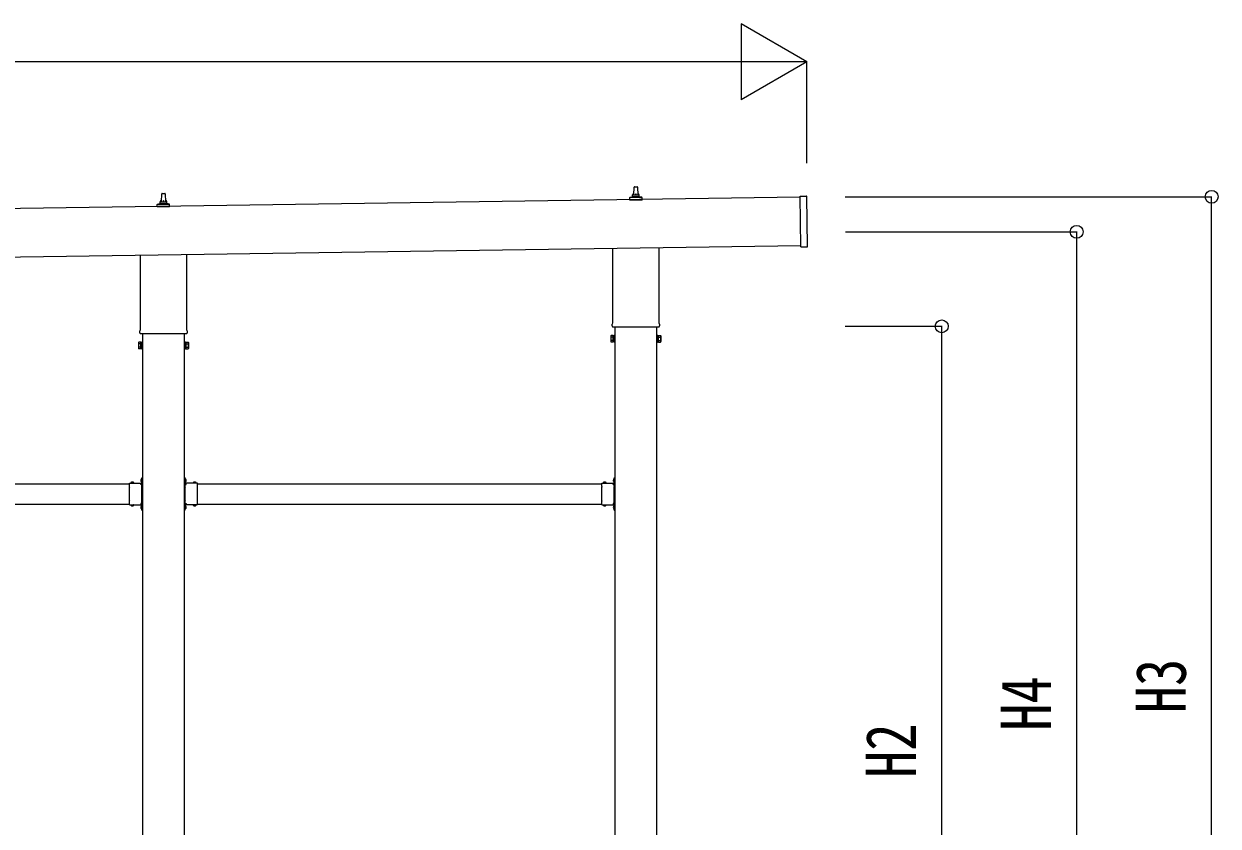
# Model space of a CAD drawing. Units: millimetres, scale not verified. Extents: x -18922 to 18922, y -13365 to 13365.
# Drawn here: x 1025 to 4565, y -4724 to -2346 of the extents above; entities that cross this region are included whole.
import ezdxf
from ezdxf.enums import TextEntityAlignment as Align

# ---------------------------------------------------------------- set-up
doc = ezdxf.new("R2010")
doc.units = ezdxf.units.MM
doc.header["$LTSCALE"] = 50
for name, color, linetype in [('0-5_YKK_13', 4, 'Continuous'), ('0-6_YKK_A1', 4, 'Continuous'), ('0-7_YKK_D', 6, 'Continuous')]:
    doc.layers.add(name, color=color, linetype=linetype)
doc.styles.add('ＭＳ ゴシック', font='')
doc.styles.get('ＭＳ ゴシック').set_extended_font_data('MS Gothic')

msp = doc.modelspace()

# ---------------------------------------------------------------- linework, layer by layer
at = {"layer": '0-5_YKK_13'}
for p, q in [((2833.09, -2853.23), (2833.82, -2829.71)), ((2834.82, -2828.73), (2843.36, -2828.73)), ((2844.36, -2829.71), (2845.09, -2853.23)), ((1433.09, -2873.23), (1433.82, -2849.71)), ((1434.82, -2848.73), (1443.36, -2848.73)), ((1444.36, -2849.71), (1445.09, -2873.23)), ((2820.84, -2868.73), (2820.84, -2861.02)), ((2821.22, -2860.23), (2856.96, -2860.23)), ((2821.6, -2860.05), (2828.32, -2858.42)), ((2828.71, -2858.23), (2849.47, -2858.23)), ((2829.09, -2857.45), (2829.09, -2853.23)), ((2830.09, -2853.23), (2848.09, -2853.23)), ((2849.09, -2857.45), (2849.09, -2853.23)), ((2856.57, -2860.05), (2849.85, -2858.42)), ((2857.34, -2868.73), (2857.34, -2861.02)), ((3325.92, -2857.16), (3344.92, -2856.89)), ((3328.07, -3007.14), (3325.92, -2857.16)), ((3348.05, -3005.86), (3345.93, -2857.87)), ((1420.84, -2888.73), (1420.84, -2881.02)), ((1457.34, -2888.73), (1420.84, -2888.73)), ((1421.22, -2880.23), (1456.96, -2880.23)), ((1421.6, -2880.05), (1428.32, -2878.42)), ((1428.71, -2878.23), (1449.47, -2878.23)), ((1429.09, -2877.45), (1429.09, -2873.23)), ((1430.09, -2873.23), (1448.09, -2873.23)), ((1449.09, -2877.45), (1449.09, -2873.23)), ((1456.57, -2880.05), (1449.85, -2878.42)), ((1457.34, -2888.73), (1457.34, -2881.02)), ((2857.34, -2868.73), (2820.84, -2868.73)), ((3328.07, -3007.14), (3347.06, -3006.87)), ((1370.79, -3252.72), (1370.79, -3032.07)), ((1507.39, -3030.12), (1507.39, -3252.72)), ((2770.79, -3232.72), (2770.79, -3012.07)), ((2907.39, -3010.12), (2907.39, -3232.72)), ((1369.09, -3261.5), (1369.09, -3256)), ((1509.09, -3256), (1509.09, -3261.5)), ((2769.09, -3241.5), (2769.09, -3236)), ((2907.03, -3245), (2771.15, -3245)), ((2909.09, -3236), (2909.09, -3241.5)), ((1365.09, -3291), (1365.85, -3289.68)), ((1365.09, -3291), (1365.09, -3308)), ((1507.03, -3265), (1371.15, -3265)), ((1513.09, -3291), (1512.33, -3289.68)), ((1513.09, -3291), (1513.09, -3308)), ((2765.09, -3271), (2765.85, -3269.68)), ((2765.09, -3271), (2765.09, -3288)), ((2765.09, -3288), (2765.85, -3289.31)), ((2772.09, -3274.59), (2765.85, -3274.59)), ((2772.09, -3284.4), (2765.85, -3284.4)), ((2772.09, -3289.31), (2765.85, -3289.31)), ((2774.59, -3288.7), (2772.09, -3288.7)), ((2903.59, -3288.7), (2906.09, -3288.7)), ((2906.09, -3274.59), (2912.33, -3274.59)), ((2906.09, -3284.4), (2912.33, -3284.4)), ((2906.09, -3289.31), (2912.33, -3289.31)), ((2913.09, -3271), (2912.33, -3269.68)), ((2913.09, -3288), (2912.33, -3289.31)), ((2913.09, -3271), (2913.09, -3288)), ((1365.09, -3308), (1365.85, -3309.31)), ((1372.09, -3294.59), (1365.85, -3294.59)), ((1372.09, -3304.4), (1365.85, -3304.4)), ((1372.09, -3309.31), (1365.85, -3309.31)), ((1374.59, -3308.7), (1372.09, -3308.7)), ((1503.59, -3308.7), (1506.09, -3308.7)), ((1506.09, -3294.59), (1512.33, -3294.59)), ((1506.09, -3304.4), (1512.33, -3304.4)), ((1506.09, -3309.31), (1512.33, -3309.31)), ((1513.09, -3308), (1512.33, -3309.31)), ((1338.59, -3717.78), (1338.59, -3707.4)), ((1338.59, -3707.4), (1374.99, -3707.4)), ((1341.85, -3706.53), (1341.85, -3706.7)), ((1342.55, -3707.4), (1350.62, -3707.4)), ((1345.46, -3707.4), (1344.14, -3704.74)), ((1347.71, -3707.4), (1349.04, -3704.74)), ((1351.32, -3706.53), (1351.32, -3706.7)), ((1370.89, -3699.5), (1376.59, -3699.5)), ((1374.59, -3709), (1371.59, -3709)), ((1374.99, -3698.37), (1372.33, -3697.05)), ((1374.99, -3700.62), (1372.33, -3701.95)), ((1374.13, -3694.76), (1374.29, -3694.76)), ((1374.13, -3704.23), (1374.29, -3704.23)), ((1374.59, -3717.78), (1374.59, -3711)), ((1374.99, -3692), (1376.59, -3692)), ((1374.99, -3708.95), (1374.99, -3692)), ((1374.99, -3695.46), (1374.99, -3703.53)), ((1376.59, -3696.5), (1374.99, -3696.5)), ((1374.99, -3697.5), (1376.59, -3697.5)), ((1374.99, -3701.5), (1376.59, -3701.5)), ((1376.59, -3702.5), (1374.99, -3702.5)), ((1503.19, -3692), (1501.59, -3692)), ((1501.59, -3696.5), (1503.19, -3696.5)), ((1503.19, -3697.5), (1501.59, -3697.5)), ((1507.29, -3699.5), (1501.59, -3699.5)), ((1503.19, -3701.5), (1501.59, -3701.5)), ((1501.59, -3702.5), (1503.19, -3702.5)), ((1503.19, -3708.95), (1503.19, -3692)), ((1503.19, -3695.46), (1503.19, -3703.53)), ((1503.19, -3698.37), (1505.85, -3697.05)), ((1503.19, -3700.62), (1505.85, -3701.95)), ((1539.59, -3707.4), (1503.19, -3707.4)), ((1503.59, -3709), (1506.59, -3709)), ((1503.59, -3717.78), (1503.59, -3711)), ((1504.05, -3694.76), (1503.89, -3694.76)), ((1504.05, -3704.23), (1503.89, -3704.23)), ((1526.85, -3706.53), (1526.85, -3706.7)), ((1535.62, -3707.4), (1527.55, -3707.4)), ((1530.46, -3707.4), (1529.14, -3704.74)), ((1532.71, -3707.4), (1534.04, -3704.74)), ((1536.32, -3706.53), (1536.32, -3706.7)), ((1539.59, -3717.78), (1539.59, -3707.4)), ((2738.59, -3717.78), (2738.59, -3707.4)), ((2738.59, -3707.4), (2774.99, -3707.4)), ((2741.85, -3706.53), (2741.85, -3706.7)), ((2742.55, -3707.4), (2750.62, -3707.4)), ((2745.46, -3707.4), (2744.14, -3704.74)), ((2747.71, -3707.4), (2749.04, -3704.74)), ((2751.32, -3706.53), (2751.32, -3706.7)), ((2770.89, -3699.5), (2776.59, -3699.5)), ((2774.59, -3709), (2771.59, -3709)), ((2774.99, -3698.37), (2772.33, -3697.05)), ((2774.99, -3700.62), (2772.33, -3701.95)), ((2774.13, -3694.76), (2774.29, -3694.76)), ((2774.13, -3704.23), (2774.29, -3704.23)), ((2774.59, -3717.78), (2774.59, -3711)), ((2774.99, -3692), (2776.59, -3692)), ((2774.99, -3708.95), (2774.99, -3692)), ((2774.99, -3695.46), (2774.99, -3703.53)), ((2776.59, -3696.5), (2774.99, -3696.5)), ((2774.99, -3697.5), (2776.59, -3697.5)), ((2774.99, -3701.5), (2776.59, -3701.5)), ((2776.59, -3702.5), (2774.99, -3702.5)), ((1338.59, -3759.78), (1338.59, -3719.21)), ((1374.59, -3759.78), (1374.59, -3719.21)), ((1503.59, -3759.78), (1503.59, -3719.21)), ((1539.59, -3759.78), (1539.59, -3719.21)), ((2738.59, -3759.78), (2738.59, -3719.21)), ((2774.59, -3759.78), (2774.59, -3719.21)), ((1338.59, -3771.6), (1338.59, -3761.21)), ((1338.59, -3771.6), (1374.99, -3771.6)), ((1341.85, -3772.46), (1341.85, -3772.3)), ((1342.55, -3771.6), (1350.62, -3771.6)), ((1345.46, -3771.6), (1344.14, -3774.25)), ((1347.71, -3771.6), (1349.04, -3774.25)), ((1351.32, -3772.46), (1351.32, -3772.3)), ((1371.59, -3770), (1374.59, -3770)), ((1374.99, -3778.37), (1372.33, -3777.05)), ((1374.99, -3780.62), (1372.33, -3781.95)), ((1374.13, -3774.76), (1374.29, -3774.76)), ((1374.13, -3784.23), (1374.29, -3784.23)), ((1374.59, -3768), (1374.59, -3761.21)), ((1374.99, -3787), (1374.99, -3770.04)), ((1374.99, -3775.46), (1374.99, -3783.53)), ((1374.99, -3777.5), (1376.59, -3777.5)), ((1374.99, -3781.5), (1376.59, -3781.5)), ((1374.99, -3787), (1376.59, -3787)), ((1503.19, -3777.5), (1501.59, -3777.5)), ((1503.19, -3781.5), (1501.59, -3781.5)), ((1503.19, -3787), (1501.59, -3787)), ((1503.19, -3787), (1503.19, -3770.04)), ((1539.59, -3771.6), (1503.19, -3771.6)), ((1503.19, -3775.46), (1503.19, -3783.53)), ((1503.19, -3778.37), (1505.85, -3777.05)), ((1503.19, -3780.62), (1505.85, -3781.95)), ((1503.59, -3768), (1503.59, -3761.21)), ((1506.59, -3770), (1503.59, -3770)), ((1504.05, -3774.76), (1503.89, -3774.76)), ((1504.05, -3784.23), (1503.89, -3784.23)), ((1526.85, -3772.46), (1526.85, -3772.3)), ((1535.62, -3771.6), (1527.55, -3771.6)), ((1530.46, -3771.6), (1529.14, -3774.25)), ((1532.71, -3771.6), (1534.04, -3774.25)), ((1536.32, -3772.46), (1536.32, -3772.3)), ((1539.59, -3771.6), (1539.59, -3761.21)), ((2738.59, -3771.6), (2738.59, -3761.21)), ((2738.59, -3771.6), (2774.99, -3771.6)), ((2741.85, -3772.46), (2741.85, -3772.3)), ((2742.55, -3771.6), (2750.62, -3771.6)), ((2745.46, -3771.6), (2744.14, -3774.25)), ((2747.71, -3771.6), (2749.04, -3774.25)), ((2751.32, -3772.46), (2751.32, -3772.3)), ((2771.59, -3770), (2774.59, -3770)), ((2774.99, -3778.37), (2772.33, -3777.05)), ((2774.99, -3780.62), (2772.33, -3781.95)), ((2774.13, -3774.76), (2774.29, -3774.76)), ((2774.13, -3784.23), (2774.29, -3784.23)), ((2774.59, -3768), (2774.59, -3761.21)), ((2774.99, -3787), (2774.99, -3770.04)), ((2774.99, -3775.46), (2774.99, -3783.53)), ((2774.99, -3777.5), (2776.59, -3777.5)), ((2774.99, -3781.5), (2776.59, -3781.5)), ((2774.99, -3787), (2776.59, -3787))]:
    msp.add_line(p, q, dxfattribs=at)
for points in [[(1372.09, -3309.31), (1372.09, -3289.68), (1365.85, -3289.68)], [(1372.09, -3308.7), (1372.09, -3290.3), (1374.59, -3290.3)], [(1506.09, -3308.7), (1506.09, -3290.3), (1503.59, -3290.3)], [(1506.09, -3309.31), (1506.09, -3289.68), (1512.33, -3289.68)], [(2772.09, -3289.31), (2772.09, -3269.68), (2765.85, -3269.68)], [(2772.09, -3288.7), (2772.09, -3270.3), (2774.59, -3270.3)], [(2906.09, -3288.7), (2906.09, -3270.3), (2903.59, -3270.3)], [(2906.09, -3289.31), (2906.09, -3269.68), (2912.33, -3269.68)], [(1374.59, -3711), (1371.59, -3711), (1371.59, -3707.4)], [(1376.59, -3707), (1376.59, -3701), (1376.59, -3698), (1376.59, -3692)], [(1501.59, -3707), (1501.59, -3701), (1501.59, -3698), (1501.59, -3692)], [(1503.59, -3711), (1506.59, -3711), (1506.59, -3707.4)], [(2774.59, -3711), (2771.59, -3711), (2771.59, -3707.4)], [(2776.59, -3707), (2776.59, -3701), (2776.59, -3698), (2776.59, -3692)], [(1374.59, -3768), (1371.59, -3768), (1371.59, -3771.6)], [(1376.59, -3787), (1376.59, -3781), (1376.59, -3778), (1376.59, -3772)], [(1501.59, -3787), (1501.59, -3781), (1501.59, -3778), (1501.59, -3772)], [(1503.59, -3768), (1506.59, -3768), (1506.59, -3771.6)], [(2774.59, -3768), (2771.59, -3768), (2771.59, -3771.6)], [(2776.59, -3787), (2776.59, -3781), (2776.59, -3778), (2776.59, -3772)]]:
    msp.add_lwpolyline(points, dxfattribs=at)
for points in [[(1374.59, -3310), (1374.59, -3289), (1376.59, -3289), (1376.59, -3310)], [(1503.59, -3310), (1503.59, -3289), (1501.59, -3289), (1501.59, -3310)], [(2774.59, -3290), (2774.59, -3269), (2776.59, -3269), (2776.59, -3290)], [(2903.59, -3290), (2903.59, -3269), (2901.59, -3269), (2901.59, -3290)]]:
    msp.add_lwpolyline(points, close=True, dxfattribs=at)
for centre, radius, start, end in [((2834.82, -2829.73), 1, 90, 178.60509), ((2843.36, -2829.73), 1, 1.39491, 90), ((1434.82, -2849.73), 1, 90, 178.60509), ((1443.36, -2849.73), 1, 1.39491, 90), ((2821.84, -2861.02), 1, 103.62699, 180), ((2828.09, -2857.45), 1, 283.62699, 0), ((2833.17, -2853.87), 4.13, 90, 171.17633), ((2830.09, -2854.23), 1, 90, 180), ((2842.42, -2853.23), 4.83, 133.60282, 180), ((2835.76, -2853.23), 4.83, 0, 46.39718), ((2845, -2853.87), 4.13, 8.82367, 90), ((2848.09, -2854.23), 1, 0, 90), ((2850.09, -2857.45), 1, 180, 256.37301), ((2856.34, -2861.02), 1, 0, 76.37301), ((3344.93, -2857.89), 1, 0.81845, 90.81845), ((1421.84, -2881.02), 1, 103.62699, 180), ((1428.09, -2877.45), 1, 283.62699, 0), ((1433.17, -2873.87), 4.13, 90, 171.17633), ((1430.09, -2874.23), 1, 90, 180), ((1442.42, -2873.23), 4.83, 133.60282, 180), ((1435.76, -2873.23), 4.83, 0, 46.39718), ((1445, -2873.87), 4.13, 8.82367, 90), ((1448.09, -2874.23), 1, 0, 90), ((1450.09, -2877.45), 1, 180, 256.37301), ((1456.34, -2881.02), 1, 0, 76.37301), ((3347.05, -3005.87), 1, 270.81845, 0.81845), ((1373.09, -3256), 4, 125.09963, 180), ((1505.09, -3256), 4, 0, 54.90037), ((2773.09, -3236), 4, 125.09963, 180), ((2773.09, -3241.5), 4, 180, 194.47751), ((2773.09, -3241.5), 4, 194.47751, 241.04498), ((2905.09, -3241.5), 4, 298.95502, 345.52249), ((2905.09, -3236), 4, 0, 54.90037), ((2905.09, -3241.5), 4, 345.52249, 0), ((1369.43, -3292.13), 4.34, 145.61575, 214.38425), ((1373.09, -3261.5), 4, 180, 194.47751), ((1373.09, -3261.5), 4, 194.47751, 241.04498), ((1505.09, -3261.5), 4, 298.95502, 345.52249), ((1505.09, -3261.5), 4, 345.52249, 0), ((1508.74, -3292.13), 4.34, 325.61575, 34.38425), ((2769.43, -3272.13), 4.34, 145.61575, 214.38425), ((2781.33, -3279.5), 16.24, 162.41205, 197.58795), ((2769.43, -3286.86), 4.34, 145.61575, 214.38425), ((2908.74, -3272.13), 4.34, 325.61575, 34.38425), ((2896.85, -3279.5), 16.24, 342.41205, 17.58795), ((2908.74, -3286.86), 4.34, 325.61575, 34.38425), ((1381.33, -3299.5), 16.24, 162.41205, 197.58795), ((1369.43, -3306.86), 4.34, 145.61575, 214.38425), ((1496.85, -3299.5), 16.24, 342.41205, 17.58795), ((1508.74, -3306.86), 4.34, 325.61575, 34.38425), ((1342.55, -3706.7), 0.7, 180, 270), ((1342.72, -3706.53), 0.862, 129.12355, 180), ((1346.59, -3711.3), 7, 90, 129.12355), ((1346.59, -3711.3), 7, 50.87645, 90), ((1350.62, -3706.7), 0.7, 270, 0), ((1350.46, -3706.53), 0.862, 0, 50.87645), ((1378.89, -3699.5), 7, 140.87645, 180), ((1378.89, -3699.5), 7, 180, 219.12355), ((1374.13, -3695.62), 0.862, 90, 140.87645), ((1374.13, -3703.37), 0.862, 219.12355, 270), ((1374.29, -3695.46), 0.7, 0, 90), ((1374.29, -3703.53), 0.7, 270, 0), ((1374.59, -3707), 2, 270, 0), ((1503.59, -3707), 2, 180, 270), ((1503.89, -3695.46), 0.7, 90, 180), ((1503.89, -3703.53), 0.7, 180, 270), ((1504.05, -3695.62), 0.862, 39.12355, 90), ((1504.05, -3703.37), 0.862, 270, 320.87645), ((1499.29, -3699.5), 7, 0, 39.12355), ((1499.29, -3699.5), 7, 320.87645, 0), ((1527.55, -3706.7), 0.7, 180, 270), ((1527.72, -3706.53), 0.862, 129.12355, 180), ((1531.59, -3711.3), 7, 90, 129.12355), ((1531.59, -3711.3), 7, 50.87645, 90), ((1535.62, -3706.7), 0.7, 270, 0), ((1535.46, -3706.53), 0.862, 0, 50.87645), ((2742.55, -3706.7), 0.7, 180, 270), ((2742.72, -3706.53), 0.862, 129.12355, 180), ((2746.59, -3711.3), 7, 90, 129.12355), ((2746.59, -3711.3), 7, 50.87645, 90), ((2750.62, -3706.7), 0.7, 270, 0), ((2750.46, -3706.53), 0.862, 0, 50.87645), ((2778.89, -3699.5), 7, 140.87645, 180), ((2778.89, -3699.5), 7, 180, 219.12355), ((2774.13, -3695.62), 0.862, 90, 140.87645), ((2774.13, -3703.37), 0.862, 219.12355, 270), ((2774.29, -3695.46), 0.7, 0, 90), ((2774.29, -3703.53), 0.7, 270, 0), ((2774.59, -3707), 2, 270, 0), ((1337.89, -3718.5), 1, 314.427, 45.573), ((1375.29, -3718.5), 1, 134.427, 225.573), ((1502.89, -3718.5), 1, 314.427, 45.573), ((1540.29, -3718.5), 1, 134.427, 225.573), ((2737.89, -3718.5), 1, 314.427, 45.573), ((2775.29, -3718.5), 1, 134.427, 225.573), ((1337.89, -3760.5), 1, 314.427, 45.573), ((1342.55, -3772.3), 0.7, 90, 180), ((1342.72, -3772.46), 0.862, 180, 230.87645), ((1346.59, -3767.7), 7, 230.87645, 270), ((1346.59, -3767.7), 7, 270, 309.12355), ((1350.62, -3772.3), 0.7, 0, 90), ((1350.46, -3772.46), 0.862, 309.12355, 0), ((1378.89, -3779.5), 7, 140.87645, 180), ((1378.89, -3779.5), 7, 180, 219.12355), ((1374.13, -3775.62), 0.862, 90, 140.87645), ((1374.13, -3783.37), 0.862, 219.12355, 270), ((1375.29, -3760.5), 1, 134.427, 225.573), ((1374.29, -3775.46), 0.7, 0, 90), ((1374.29, -3783.53), 0.7, 270, 0), ((1374.59, -3772), 2, 0, 90), ((1503.59, -3772), 2, 90, 180), ((1503.89, -3775.46), 0.7, 90, 180), ((1503.89, -3783.53), 0.7, 180, 270), ((1502.89, -3760.5), 1, 314.427, 45.573), ((1504.05, -3775.62), 0.862, 39.12355, 90), ((1504.05, -3783.37), 0.862, 270, 320.87645), ((1499.29, -3779.5), 7, 0, 39.12355), ((1499.29, -3779.5), 7, 320.87645, 0), ((1527.55, -3772.3), 0.7, 90, 180), ((1527.72, -3772.46), 0.862, 180, 230.87645), ((1531.59, -3767.7), 7, 230.87645, 270), ((1531.59, -3767.7), 7, 270, 309.12355), ((1535.62, -3772.3), 0.7, 0, 90), ((1535.46, -3772.46), 0.862, 309.12355, 0), ((1540.29, -3760.5), 1, 134.427, 225.573), ((2737.89, -3760.5), 1, 314.427, 45.573), ((2742.55, -3772.3), 0.7, 90, 180), ((2742.72, -3772.46), 0.862, 180, 230.87645), ((2746.59, -3767.7), 7, 230.87645, 270), ((2746.59, -3767.7), 7, 270, 309.12355), ((2750.62, -3772.3), 0.7, 0, 90), ((2750.46, -3772.46), 0.862, 309.12355, 0), ((2778.89, -3779.5), 7, 140.87645, 180), ((2778.89, -3779.5), 7, 180, 219.12355), ((2774.13, -3775.62), 0.862, 90, 140.87645), ((2774.13, -3783.37), 0.862, 219.12355, 270), ((2775.29, -3760.5), 1, 134.427, 225.573), ((2774.29, -3775.46), 0.7, 0, 90), ((2774.29, -3783.53), 0.7, 270, 0), ((2774.59, -3772), 2, 0, 90)]:
    msp.add_arc(centre, radius, start, end, dxfattribs=at)
at = {"layer": '0-6_YKK_A1'}
for p, q in [((-2050.97, -2935.94), (3325.95, -2859.16)), ((3328.02, -3004.11), (-2048.9, -3080.92)), ((2776.59, -3245), (2776.59, -6182.5)), ((2901.59, -6182.5), (2901.59, -3245)), ((1376.59, -3265), (1376.59, -6182.5)), ((1501.59, -6182.5), (1501.59, -3265)), ((139.59, -3709.5), (1338.59, -3709.5)), ((1539.59, -3709.5), (2738.59, -3709.5)), ((139.59, -3769.5), (1338.59, -3769.5)), ((1371.59, -3769.5), (1376.09, -3769.5)), ((1506.59, -3769.5), (1502.09, -3769.5)), ((1539.59, -3769.5), (2738.59, -3769.5)), ((2771.59, -3769.5), (2776.09, -3769.5))]:
    msp.add_line(p, q, dxfattribs=at)
for points in [[(1371.59, -3709.5), (1376.09, -3709.5), (1376.09, -3769.5)], [(1506.59, -3709.5), (1502.09, -3709.5), (1502.09, -3769.5)], [(2771.59, -3709.5), (2776.09, -3709.5), (2776.09, -3769.5)]]:
    msp.add_lwpolyline(points, dxfattribs=at)
at = {"layer": '0-7_YKK_D'}
for p, q in [((3345.51, -2458.68), (3150.66, -2346.18)), ((3150.66, -2346.18), (3150.66, -2571.18)), ((3120.51, -2458.68), (-7250.5, -2458.68)), ((3345.51, -2458.68), (2955.8, -2458.68)), ((3345.51, -2458.68), (3150.66, -2571.18)), ((3345.51, -2758.87), (3345.51, -2457.68)), ((3459.49, -2858.68), (4546.51, -2858.68)), ((4545.51, -5682.5), (4545.51, -2858.68)), ((3460.49, -2962.5), (4146.51, -2962.5)), ((4145.51, -5682.5), (4145.51, -2962.5)), ((3459.49, -3242.5), (3746.51, -3242.5)), ((3745.51, -5682.5), (3745.51, -3242.5))]:
    msp.add_line(p, q, dxfattribs=at)
for centre in [(4545.51, -2858.68), (4145.51, -2962.5), (3745.51, -3242.5)]:
    msp.add_circle(centre, 19.12, dxfattribs=at)

# ---------------------------------------------------------------- texts
at = {"layer": '0-7_YKK_D', "style": 'ＭＳ ゴシック', "width": 0.8}
for s, p in [('H3', (4513.51, -4389.39)), ('H4', (4113.51, -4441.3)), ('H2', (3713.51, -4581.3))]:
    msp.add_text(s, height=148.5, rotation=90, dxfattribs=at).set_placement(p, align=Align.BOTTOM_LEFT)

doc.saveas('drawing.dxf')
